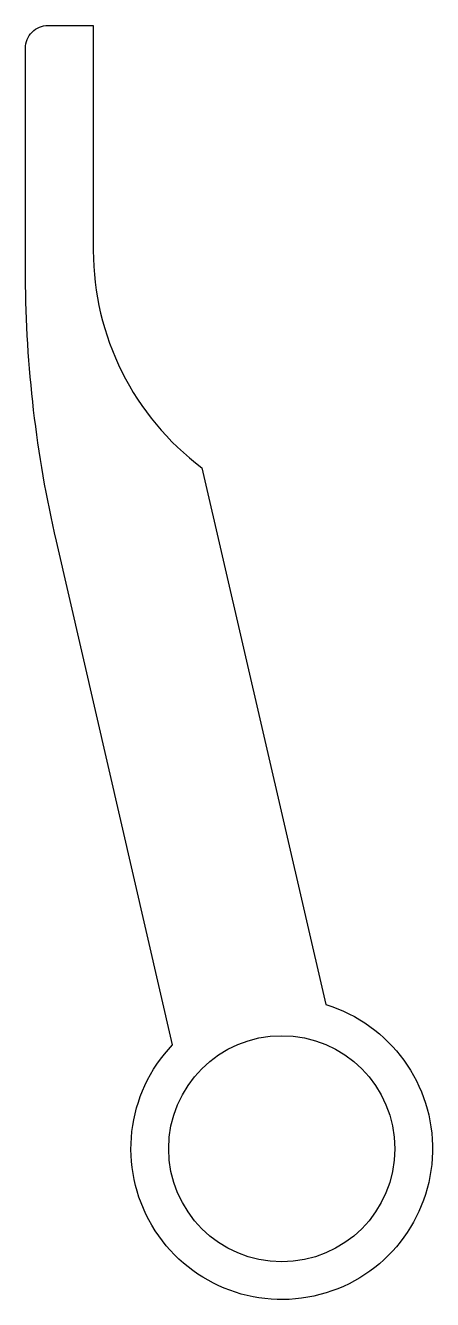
# Model space of a CAD drawing. Extents: x 151.4 to 178.4, y 150.1 to 234.6.
import ezdxf

# ---------------------------------------------------------------- set-up
doc = ezdxf.new("R2010")
doc.units = 0
doc.header["$LTSCALE"] = 15
doc.linetypes.add('HIDDENNEW0', pattern=[4.5, 1.5, -1.5, 1.5])
doc.layers.get('0').update_dxf_attribs({"linetype": 'CONTINUOUS'})
doc.layers.add('DIS_CIZGI', color=1, linetype='HIDDENNEW0')

msp = doc.modelspace()

# ---------------------------------------------------------------- linework, layer by layer
at = {"color": 0, "linetype": 'BYBLOCK', "ltscale": 0.05}
msp.add_circle((168.435, 160.064), 7.5, dxfattribs=at)
at = {"layer": 'DIS_CIZGI', "color": 0, "linetype": 'CONTINUOUS'}
msp.add_lwpolyline([(152.935, 234.564), (155.935, 234.564), (155.935, 219.638, 0.236194), (163.139, 205.231), (171.359, 169.627, -3.524121), (161.197, 166.965), (153.485, 200.369, -0.055215), (151.437, 217.864), (151.435, 233.064, -0.414214)], format="xyb", close=True, dxfattribs=at)

doc.saveas('drawing.dxf')
